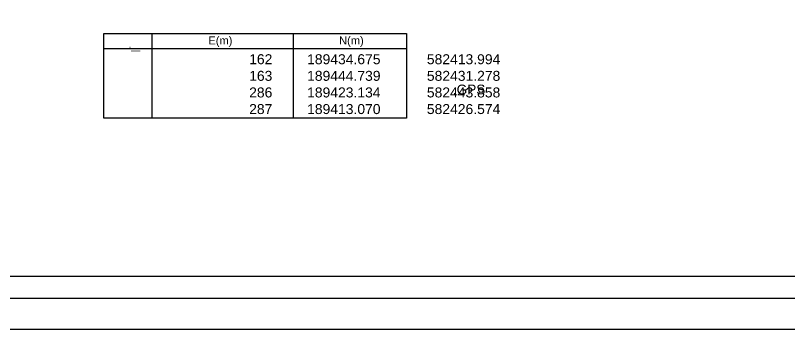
# Model space of a CAD drawing. Extents: x 271 to 16033, y -55852 to 2525.
# Drawn here: x 15945.65 to 15989.46, y -55799.97 to -55782.23 of the extents above; entities that cross this region are included whole.
import ezdxf
from ezdxf.enums import TextEntityAlignment as Align

# ---------------------------------------------------------------- set-up
doc = ezdxf.new("R2010")
doc.units = 0
doc.header["$MEASUREMENT"] = 0
for name, color, linetype in [('1501-KIR-BETON', 30, 'Continuous'), ('CONT', 8, 'Continuous'), ('LABELS', 7, 'Continuous')]:
    doc.layers.add(name, color=color, linetype=linetype)
doc.styles.add('DCADTXTSTYLE11', font='ARIAL.TTF')
doc.styles.add('DCADTXTSTYLE9', font='HEBTXT')

msp = doc.modelspace()

# ---------------------------------------------------------------- linework, layer by layer
at = {"color": 250, "linetype": 'Continuous', "ltscale": 0.01}
for p, q in [((15950.65063, -55783.23636, 1172.19571), (15967.77386, -55783.23636, 1172.19571)), ((15950.65063, -55788.03304, 1172.19571), (15950.65063, -55783.23636, 1172.19571)), ((15967.77386, -55783.23636, 1172.19571), (15967.77386, -55788.03304, 1172.19571)), ((15967.77386, -55788.03304, 1172.19571), (15950.65063, -55788.03304, 1172.19571))]:
    msp.add_line(p, q, dxfattribs=at)
at = {"color": 250, "linetype": 'Continuous', "ltscale": 0.01, "elevation": 1172.19571}
for points in [[(15953.39085, -55788.03304), (15953.39085, -55783.23636)], [(15961.39085, -55788.03304), (15961.39085, -55783.23636)], [(15950.65063, -55784.10235), (15967.77386, -55784.10235)]]:
    msp.add_lwpolyline(points, dxfattribs=at)
at = {"layer": 'CONT', "color": 250, "linetype": 'Continuous', "ltscale": 0.01}
for p, q in [((16028.25423, -55796.97068, 1172.19571), (15929.50423, -55796.97068, 1172.19571)), ((16029.50423, -55798.22068, 1172.19571), (15928.25423, -55798.22068, 1172.19571)), ((16030.75423, -55799.97068, 1172.19571), (15927.00423, -55799.97068, 1172.19571))]:
    msp.add_line(p, q, dxfattribs=at)

# ---------------------------------------------------------------- texts
at = {"color": 250, "linetype": 'Continuous', "ltscale": 0.01, "style": 'DCADTXTSTYLE11'}
for s, p in [('E(m)', (15956.56717, -55783.86464, 1172.19571)), ('N(m)', (15963.96548, -55783.86464, 1172.19571))]:
    msp.add_text(s, height=0.45, dxfattribs=at).set_placement(p)
at = {"color": 250, "linetype": 'Continuous', "ltscale": 0.01, "insert": (15957.34819, -55784.41752, 794.48331), "char_height": 0.56316, "width": 19.809153, "attachment_point": 1, "style": 'DCADTXTSTYLE11'}
msp.add_mtext('       162         189434.675            582413.994     \\P       163         189444.739            582431.278     \\P       286         189423.134            582443.858     \\P       287         189413.070            582426.574     \\P\\P', dxfattribs=at)
at = {"layer": '1501-KIR-BETON', "color": 250, "linetype": 'Continuous', "ltscale": 0.25, "style": 'DCADTXTSTYLE9', "flags": 8}
msp.add_attdef("'—", text='TEXT', height=0.4, dxfattribs=at).set_placement((15952.40545, -55783.98217, 1172.19571), align=Align.TOP_CENTER)
at = {"layer": 'LABELS', "color": 250, "linetype": 'Continuous', "ltscale": 0.01, "style": 'DCADTXTSTYLE11'}
msp.add_text('.GPS', height=0.55, dxfattribs=at).set_placement((15970.40897, -55786.68405, 1172.19571))

doc.saveas('drawing.dxf')
